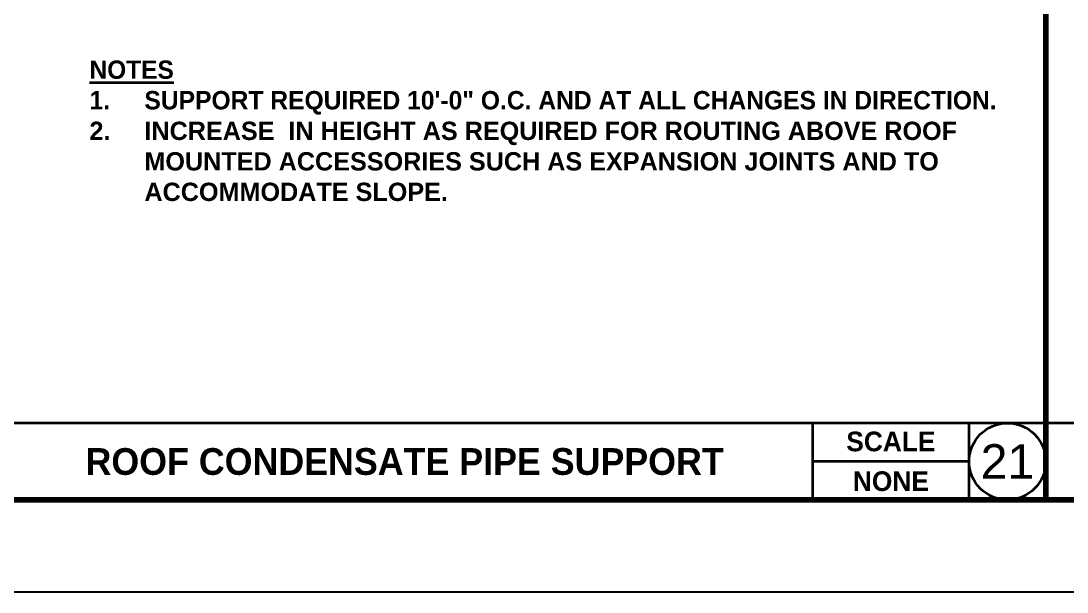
# Model space of a CAD drawing. Header units: inches. Extents: x 2025 to 34930, y -6955 to 4650.
# Drawn here: x 8829.4 to 9068.7, y -2938.9 to -2808.1 of the extents above; entities that cross this region are included whole.
import ezdxf

# ---------------------------------------------------------------- set-up
doc = ezdxf.new("R2010")
doc.units = ezdxf.units.IN
doc.header["$MEASUREMENT"] = 0
doc.layers.get('DEFPOINTS').update_dxf_attribs({"color": 104})
doc.layers.add('M-HVAC-EXHS-DUCT', color=3, linetype='Continuous', lineweight=50)
doc.layers.add('PDF-TEXT', color=7, linetype='Continuous', lineweight=35)
doc.styles.add('Century Gothic_B', font='GOTHICB.TTF', dxfattribs={"height": 6.659722222222221})
doc.styles.add('PDF Arial', font='arial.ttf')
doc.styles.add('PDF Arial Bold', font='arialbd.ttf')

# ---------------------------------------------------------------- blocks, each defined once
blk = doc.blocks.new('p detail 21')
at = {"layer": 'PDF-TEXT', "insert": (8845.085175759043, -2817.206787252206), "char_height": 4.1875, "width": 218.4306896132845, "attachment_point": 1, "style": 'Century Gothic_B'}
blk.add_mtext('{\\LNOTES\\P\\pxi-3,l3,t3;\\H1.00596x;\\l1.^ISUPPORT REQUIRED 10\'-0" O.C. AND AT ALL CHANGES IN DIRECTION. \\Fromans|c0; \\P\\fCentury Gothic|b1|i0|c0|p34;\\H0.99422x;\\W1.0281;2.^IINCREASE  IN HEIGHT AS REQUIRED FOR ROUTING ABOVE ROOF MOUNTED ACCESSORIES SUCH AS EXPANSION JOINTS AND TO ACCOMMODATE SLOPE.}', dxfattribs=at)

msp = doc.modelspace()

# ---------------------------------------------------------------- linework, layer by layer
at = {"layer": 'DEFPOINTS'}
msp.add_lwpolyline([(8330.706842844258, -1857.811463002879), (9797.604680436285, -1857.811463002879), (9797.604680436285, -2938.884653275956), (8330.706842844258, -2938.884653275956)], close=True, dxfattribs=at)
at = {"layer": 'PDF-TEXT', "color": 42, "lineweight": 100}
for p, q in [((9063.830014006846, -1888.189276207093), (9063.830014006846, -2917.77497402201)), ((9787.285007020293, -2917.77497402201), (8343.830014006839, -2917.77497402201))]:
    msp.add_line(p, q, dxfattribs=at)
at = {"layer": 'PDF-TEXT'}
for p, q in [((9787.287270489862, -2900.200699792178), (8343.83227747641, -2900.200699792178)), ((9010.50213082172, -2917.774974022012), (9010.50213082172, -2900.20069979218)), ((9046.270473408686, -2917.774974022012), (9046.270473408686, -2900.20069979218)), ((9046.270473408686, -2908.980447544358), (9010.50213082172, -2908.980447544358))]:
    msp.add_line(p, q, dxfattribs=at)
msp.add_circle((9055.050243707765, -2908.980447544358), 8.779770299078596, dxfattribs=at)

# ---------------------------------------------------------------- block references
at = {"layer": 'M-HVAC-EXHS-DUCT'}
msp.add_blockref('p detail 21', (0, 0), dxfattribs=at)

# ---------------------------------------------------------------- texts
at = {"layer": 'PDF-TEXT', "attachment_point": 5}
for s, insert, char_height, width, style in [('{\\fCentury Gothic|b1|i0|c0|p34;SCALE}', (9028.386302115203, -2904.435625136441), 4.5, 35.76834258696545, 'PDF Arial Bold'), ('{\\fCentury Gothic|b1|i0|c0|p34;ROOF CONDENSATE PIPE SUPPORT}', (8917.163809468038, -2909.035479345859), 6.120194156516753, 186.6721168148797, 'PDF Arial Bold'), ('21', (9055.05024396943, -2908.980458817809), 7.889321527025627, 17.5595411214897, 'PDF Arial'), ('{\\fCentury Gothic|b1|i0|c0|p34;NONE}', (9028.386302115203, -2913.525269952272), 4.5, 35.76834258696545, 'PDF Arial Bold')]:
    msp.add_mtext(s, dxfattribs=dict(at, insert=insert, char_height=char_height, width=width, style=style))

doc.saveas('drawing.dxf')
